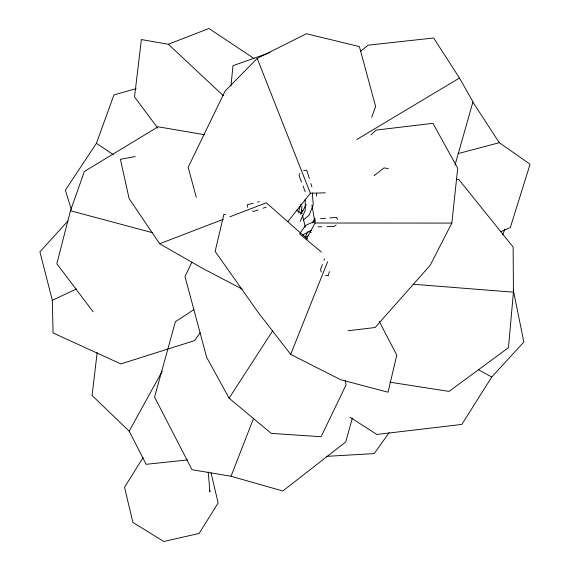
<?xml version="1.0" encoding="UTF-8"?>
<svg xmlns="http://www.w3.org/2000/svg" width="570" height="570" viewBox="0 0 570 570"><rect width="100%" height="100%" fill="white"/><g stroke="black" fill="none" stroke-linecap="round" stroke-linejoin="round"><path stroke-width="0.85" d="M314.697 221.794L314.939 218.239M316.457 196.03L316.642 193.365M456.257 179.158L458.871 179.564L513.143 247.031L513.435 292.175L508.469 347.657L449.032 391.398L389.823 382.185M231.007 85.906L232.959 65.707L270.187 52.504M348.028 330.757L375.11 327.529L430.236 265.214L451.839 223.091L457.71 168.207L432.944 123.32L376.15 130.088L370.928 134.883M301.053 213.757L301.943 205.962M97.178 352.438L92.069 395.48L129.169 431.155L146.148 464.315L187.594 459.926M298.644 212.745L299.357 208.392L300.903 204.26M204.509 134.734L158.118 126.797L84.374 171.456L70.481 210.765L56.822 263.725L93.166 311.84M299.72 173.494L299.136 175.717L301.544 182.087M329.36 271.612L328.249 275.652L325.591 275.545M352.388 417.945L345.769 441.914L282.834 490.991L231.042 476.249L192.005 469.701L154.563 397.098L175.375 321.779L193.836 309.617M455.059 164.951L472.972 101.781L459.463 78.047L433.649 37.991L368.163 45.165L360.603 51.271M71.392 209.618L65.372 190.216L96.423 143.305L113.915 94.955L136.088 88.628M371.619 117.356L375.637 106.54L359.378 46.562L306.389 33.751L257.205 58.411L225.057 91.107L188.164 167.316L196.294 197.306M322.385 264.48L320.54 269.368L321.181 271.954M323.924 260.412L324.537 258.78M502.626 234.94L504.878 229.133M231.042 476.249L253.572 418.351M379.193 321.38L396.777 355.139L388.02 392.21L340.625 379.72L290.679 354.39L327.615 261.73M300.148 221.452L305.264 210.373L305.199 199.301M191.898 262.157L184.986 276.478L206.632 357.255L229.097 398.181L271.277 433.378L321.074 436.734L346.011 385.007L345.32 380.61M305.249 236.906L308.014 231.477M312.367 222.948L314.74 218.296M306.261 239.329L315.067 223.005L311.918 204.986M129.169 431.155L162.272 371.113M300.789 214.306L306.332 204.594M143.127 457.539L124.524 487.3L132.881 522.384L163.775 541.5L199.101 533.449L218.167 502.947L211.035 472.993M513.235 289.781L523.851 342.036L491.753 377.012L461.85 424.415L376.877 434.454L349.916 417.183M229.097 398.181L272.567 330.999M299.927 233.408L305.477 225.428L314.961 221.203M389.118 432.701L374.205 453.599L326.46 456.363M200.191 332.794L194.47 340.646L120.812 363.924L53.067 332.951L52.319 300.319L39.914 251.855L68.015 220.882M313.536 222.336L315.117 220.277M287.8 221.694L310.394 193.259L325.335 192.817M303.247 220.106L309.204 215.068L313.243 204.744L312.353 192.831M374.241 175.603L383.995 167.915L388.348 168.592M336.079 225.072L334.098 226.44L327.038 226.604M305.406 237.398L308.341 235.624M356.784 139.508L459.463 78.047M302.777 234.947L311.27 230.465M52.319 300.319L76.437 288.969M500.538 231.755L510.321 227.551L530.086 164.203L499.284 142.685L472.886 102.144M157.819 128.115L134.527 96.957L141.367 39.565L168.321 44.261L208.941 28.5L253.921 58.446M135.275 156.529L120.405 159.308L129.084 198.503L159.65 243.746L223.319 219.3M229.938 216.764L266.318 202.799L307.558 239.179M258.189 209.917L254.156 211.306L252.46 211.157M263.019 208.249L266.24 207.145M253.329 203.191L247.316 204.78L247.701 207.345M257.619 202.051L259.336 201.595M458.223 153.551L499.284 142.685M320.497 218.745L325.605 218.296M329.866 217.925L336.678 217.334L337.447 219.55M303.639 170.423L306.774 170.323L309.339 178.602M318.217 226.803L321.744 226.718M315.067 223.005L451.839 223.091M413.336 284.266L513.435 292.175M225.642 214.498L223.889 214.32L215.132 251.398L258.495 312.823L290.679 354.39M70.481 210.765L152.162 232.603M242.136 289.068L201.901 267.993L159.65 243.746M301.409 210.081L302.969 210.921M478.486 369.745L491.753 377.012M296.229 210.116L302.136 213.828M96.423 143.305L113.373 154.698M299.735 233.978L321.466 252.168M168.321 44.261L223.355 95.696M309.98 231.235L311.113 232.61M257.205 58.411L310.394 193.259M303.048 186.062L305.157 191.641M310.885 183.569L311.911 186.874M302.542 215.51L305.335 227.323M209.525 490.179L209.924 491.874L208.207 471.996"/></g></svg>
